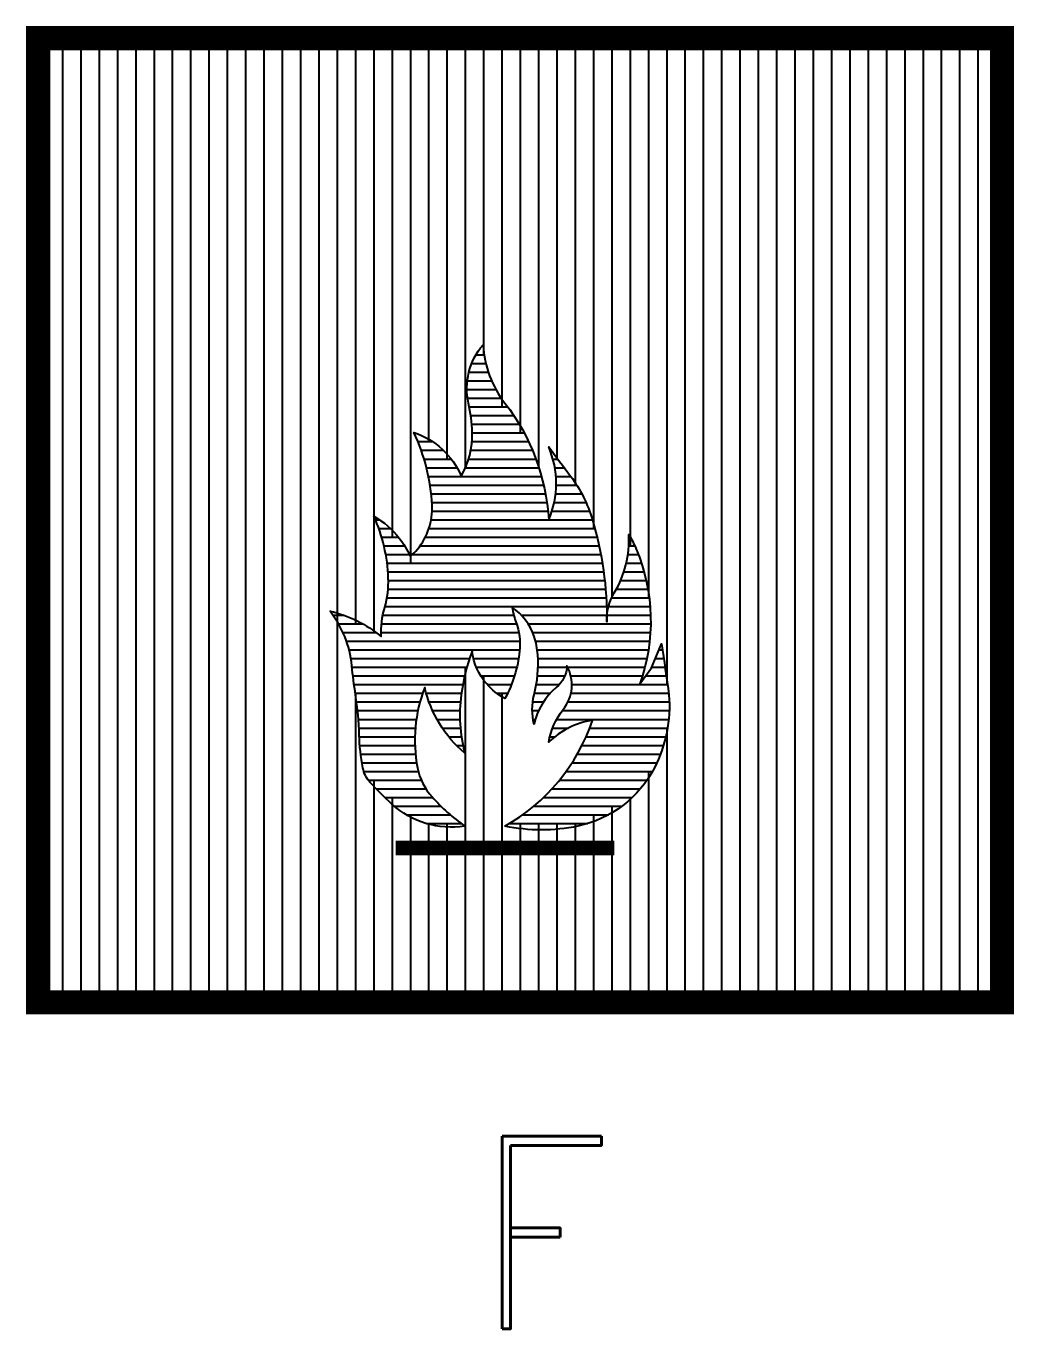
# Model space of a CAD drawing. Header units: millimetres. Extents: x -3 to 2253, y -3 to 1300.
# Drawn here: x 899.87 to 910.12, y 796.61 to 810.13 of the extents above; entities that cross this region are included whole.
import ezdxf

# ---------------------------------------------------------------- set-up
doc = ezdxf.new("R2010")
doc.units = ezdxf.units.MM
for name, color, linetype in [('GEEL', 2, 'Continuous'), ('TXT', 7, 'Continuous'), ('VEILIG', 7, 'Continuous')]:
    doc.layers.add(name, color=color, linetype=linetype)
doc.styles.add('ROMAND', font='romand')

# ---------------------------------------------------------------- blocks, each defined once
blk = doc.blocks.new('*X546')
at = {"color": 0}
for p, q in [((49.762, 128.16), (49.774, 128.16)), ((49.656, 127.98), (49.802, 127.98)), ((49.699, 128.07), (49.784, 128.07)), ((49.626, 127.89), (49.828, 127.89)), ((49.605, 127.71), (49.908, 127.71)), ((49.61, 127.8), (49.863, 127.8)), ((49.613, 127.62), (49.963, 127.62)), ((49.63, 127.53), (50.029, 127.53)), ((49.645, 127.44), (50.092, 127.44)), ((49.655, 127.35), (50.149, 127.35)), ((49.058, 127.26), (49.073, 127.26)), ((49.097, 127.17), (49.25, 127.17)), ((49.657, 127.17), (50.245, 127.17)), ((49.66, 127.26), (50.2, 127.26)), ((49.132, 127.08), (49.362, 127.08)), ((49.645, 127.08), (50.285, 127.08)), ((50.468, 127.08), (50.48, 127.08)), ((49.161, 126.99), (49.442, 126.99)), ((49.186, 126.9), (49.503, 126.9)), ((49.59, 126.9), (50.352, 126.9)), ((49.623, 126.99), (50.321, 126.99)), ((50.498, 126.99), (50.548, 126.99)), ((50.518, 126.9), (50.616, 126.9)), ((49.207, 126.81), (50.379, 126.81)), ((50.53, 126.81), (50.683, 126.81)), ((49.223, 126.72), (50.402, 126.72)), ((49.235, 126.63), (50.42, 126.63)), ((50.526, 126.63), (50.796, 126.63)), ((50.532, 126.72), (50.744, 126.72)), ((49.242, 126.54), (50.435, 126.54)), ((50.512, 126.54), (50.841, 126.54)), ((48.655, 126.36), (48.699, 126.36)), ((49.234, 126.36), (50.454, 126.36)), ((49.244, 126.45), (50.446, 126.45)), ((50.454, 126.36), (50.907, 126.36)), ((50.488, 126.45), (50.877, 126.45)), ((48.691, 126.27), (48.812, 126.27)), ((49.211, 126.27), (50.932, 126.27)), ((48.721, 126.18), (48.896, 126.18)), ((48.745, 126.09), (48.96, 126.09)), ((49.118, 126.09), (50.976, 126.09)), ((49.173, 126.18), (50.955, 126.18)), ((51.285, 126.09), (51.346, 126.09)), ((51.287, 126.18), (51.301, 126.18)), ((48.764, 126), (49.008, 126)), ((49.039, 126), (50.994, 126)), ((51.276, 126), (51.384, 126)), ((48.778, 125.91), (51.01, 125.91)), ((48.787, 125.82), (51.024, 125.82)), ((51.234, 125.82), (51.443, 125.82)), ((51.259, 125.91), (51.416, 125.91)), ((48.791, 125.73), (51.035, 125.73)), ((51.2, 125.73), (51.466, 125.73)), ((48.775, 125.55), (51.051, 125.55)), ((48.787, 125.64), (51.044, 125.64)), ((51.106, 125.55), (51.497, 125.55)), ((51.156, 125.64), (51.484, 125.64)), ((48.755, 125.46), (51.056, 125.46)), ((51.074, 125.46), (51.506, 125.46)), ((48.217, 125.37), (48.331, 125.37)), ((48.273, 125.28), (48.525, 125.28)), ((48.719, 125.28), (50.121, 125.28)), ((48.732, 125.37), (50.092, 125.37)), ((50.171, 125.37), (51.058, 125.37)), ((50.24, 125.28), (51.512, 125.28)), ((51.059, 125.37), (51.511, 125.37)), ((48.319, 125.19), (48.663, 125.19)), ((48.714, 125.19), (50.144, 125.19)), ((50.287, 125.19), (51.509, 125.19)), ((48.356, 125.1), (50.154, 125.1)), ((48.383, 125.01), (50.152, 125.01)), ((50.317, 125.1), (51.501, 125.1)), ((50.335, 125.01), (51.489, 125.01)), ((51.605, 125.01), (51.635, 125.01)), ((48.403, 124.92), (49.632, 124.92)), ((49.674, 124.92), (50.141, 124.92)), ((50.343, 124.92), (51.473, 124.92)), ((51.569, 124.92), (51.648, 124.92)), ((48.414, 124.83), (49.605, 124.83)), ((48.423, 124.74), (49.582, 124.74)), ((49.704, 124.83), (50.123, 124.83)), ((49.751, 124.74), (50.098, 124.74)), ((50.337, 124.74), (50.621, 124.74)), ((50.343, 124.83), (50.642, 124.83)), ((50.652, 124.83), (51.452, 124.83)), ((50.684, 124.74), (51.426, 124.74)), ((51.464, 124.74), (51.674, 124.74)), ((51.523, 124.83), (51.661, 124.83)), ((48.435, 124.65), (49.563, 124.65)), ((49.818, 124.65), (50.067, 124.65)), ((50.325, 124.65), (50.563, 124.65)), ((50.694, 124.65), (51.686, 124.65)), ((48.448, 124.56), (49.146, 124.56)), ((48.461, 124.47), (49.118, 124.47)), ((49.184, 124.56), (49.548, 124.56)), ((49.213, 124.47), (49.538, 124.47)), ((49.916, 124.56), (50.027, 124.56)), ((50.288, 124.47), (50.398, 124.47)), ((50.306, 124.56), (50.467, 124.56)), ((50.653, 124.47), (51.705, 124.47)), ((50.684, 124.56), (51.699, 124.56)), ((48.471, 124.38), (49.096, 124.38)), ((49.25, 124.38), (49.533, 124.38)), ((50.283, 124.38), (50.349, 124.38)), ((50.595, 124.38), (51.705, 124.38)), ((48.479, 124.29), (49.08, 124.29)), ((48.485, 124.2), (49.07, 124.2)), ((49.295, 124.29), (49.533, 124.29)), ((49.35, 124.2), (49.538, 124.2)), ((50.292, 124.29), (50.315, 124.29)), ((50.494, 124.2), (50.658, 124.2)), ((50.536, 124.29), (51.699, 124.29)), ((50.879, 124.2), (51.687, 124.2)), ((48.488, 124.11), (49.065, 124.11)), ((49.417, 124.11), (49.549, 124.11)), ((50.466, 124.11), (50.518, 124.11)), ((50.842, 124.11), (51.669, 124.11)), ((48.494, 124.02), (49.066, 124.02)), ((48.503, 123.93), (49.072, 123.93)), ((49.497, 124.02), (49.565, 124.02)), ((50.751, 123.93), (51.614, 123.93)), ((50.799, 124.02), (51.644, 124.02)), ((48.516, 123.84), (49.083, 123.84)), ((50.696, 123.84), (51.575, 123.84)), ((48.536, 123.75), (49.101, 123.75)), ((48.582, 123.66), (49.132, 123.66)), ((50.566, 123.66), (51.473, 123.66)), ((50.635, 123.75), (51.529, 123.75)), ((48.663, 123.57), (49.18, 123.57)), ((50.488, 123.57), (51.404, 123.57)), ((48.753, 123.48), (49.249, 123.48)), ((48.851, 123.39), (49.336, 123.39)), ((50.299, 123.39), (51.213, 123.39)), ((50.4, 123.48), (51.319, 123.48)), ((48.978, 123.3), (49.434, 123.3)), ((50.183, 123.3), (51.073, 123.3)), ((49.187, 123.21), (49.547, 123.21)), ((50.046, 123.21), (50.859, 123.21))]:
    blk.add_line(p, q, dxfattribs=at)
blk = doc.blocks.new('*X547')
at = {"color": 0}
for p, q in [((-4.94, -5), (-4.94, 5.001)), ((-4.75, -5), (-4.75, 5.001)), ((-4.56, -5), (-4.56, 5.001)), ((-4.37, -5), (-4.37, 5.001)), ((-4.18, -5), (-4.18, 5.001)), ((-3.99, -5), (-3.99, 5.001)), ((-3.8, -5), (-3.8, 5.001)), ((-3.61, -5), (-3.61, 5.001)), ((-3.42, -5), (-3.42, 5.001)), ((-3.23, -5), (-3.23, 5.001)), ((-3.04, -5), (-3.04, 5.001)), ((-2.85, -5), (-2.85, 5.001)), ((-2.66, -5), (-2.66, 5.001)), ((-2.47, -5), (-2.47, 5.001)), ((-2.28, -5), (-2.28, 5.001)), ((-2.09, -5), (-2.09, 5.001)), ((-1.9, -5), (-1.9, 5.001)), ((-1.71, -1.076), (-1.71, 5.001)), ((-1.52, -1.166), (-1.52, 5.001)), ((-1.33, -0.175), (-1.33, 5.001)), ((-1.14, -0.445), (-1.14, 5.001)), ((-0.95, 0.815), (-0.95, 5.001)), ((-0.76, 0.635), (-0.76, 5.001)), ((-0.57, 0.545), (-0.57, 5.001)), ((-0.38, 1.715), (-0.38, 5.001)), ((-0.19, 1.175), (-0.19, 5.001)), ((0, 0.905), (0, 5.001)), ((0.19, 0.545), (0.19, 5.001)), ((0.38, 0.635), (0.38, 5.001)), ((0.57, 0.365), (0.57, 5.001)), ((0.76, -0.085), (0.76, 5.001)), ((0.95, -0.806), (0.95, 5.001)), ((1.14, -0.265), (1.14, 5.001)), ((1.33, -0.806), (1.33, 5.001)), ((1.52, -1.706), (1.52, 5.001)), ((1.71, -5), (1.71, 5.001)), ((1.9, -5), (1.9, 5.001)), ((2.09, -5), (2.09, 5.001)), ((2.28, -5), (2.28, 5.001)), ((2.47, -5), (2.47, 5.001)), ((2.66, -5), (2.66, 5.001)), ((2.85, -5), (2.85, 5.001)), ((3.04, -5), (3.04, 5.001)), ((3.23, -5), (3.23, 5.001)), ((3.42, -5), (3.42, 5.001)), ((3.61, -5), (3.61, 5.001)), ((3.8, -5), (3.8, 5.001)), ((3.99, -5), (3.99, 5.001)), ((4.18, -5), (4.18, 5.001)), ((4.37, -5), (4.37, 5.001)), ((4.56, -5), (4.56, 5.001)), ((4.75, -5), (4.75, 5.001)), ((4.94, -5), (4.94, 5.001)), ((-0.57, -5), (-0.57, -1.526)), ((-0.38, -5), (-0.38, -1.616)), ((-1.71, -5), (-1.71, -1.796)), ((-0.19, -5), (-0.19, -1.796)), ((1.52, -5), (1.52, -2.156)), ((-1.52, -5), (-1.52, -2.696)), ((1.33, -5), (1.33, -2.606)), ((-1.33, -5), (-1.33, -2.876)), ((0.95, -5), (0.95, -2.966)), ((1.14, -5), (1.14, -2.876)), ((-1.14, -5), (-1.14, -3.056)), ((0.76, -5), (0.76, -3.056)), ((-0.95, -5), (-0.95, -3.146)), ((-0.76, -5), (-0.76, -3.146)), ((0, -5), (0, -3.146)), ((0.19, -5), (0.19, -3.146)), ((0.38, -5), (0.38, -3.146)), ((0.57, -5), (0.57, -3.146))]:
    blk.add_line(p, q, dxfattribs=at)
blk = doc.blocks.new('A701')
at = {"layer": 'VEILIG', "const_width": 0.25}
blk.add_lwpolyline([(-5.006, -5), (4.995, -5), (4.995, 5.001), (-5.006, 5.001)], close=True, dxfattribs=at)
at = {"layer": 'VEILIG'}
blk.add_lwpolyline([(-0.162, -3.173, 0.185678), (0.746, -2.076, 0.158108), (0.292, -2.303, -0.127138), (0.443, -1.963, 0.302776), (0.481, -1.509, -0.232708), (0.368, -1.736, 0.162278), (0.141, -2.114, -0.12787), (0.141, -1.811, 0.082034), (0.179, -1.395, 0.062258), (0.141, -1.206, 0.162278), (-0.086, -0.904, 0.052465), (-0.048, -1.055, -0.113209), (-0.01, -1.357, -0.09902), (-0.162, -1.849, -0.091449), (-0.351, -1.698, -0.148804), (-0.502, -1.357, 0.055056), (-0.615, -1.811, 0.09902), (-0.578, -2.416, -0.162278), (-0.994, -1.736, 0.143196), (-1.069, -2.568, 0.135749), (-0.918, -2.87, 0.055385), (-0.578, -3.173, -0.224827), (-1.334, -2.946, -0.025826), (-1.561, -2.719, -0.135882), (-1.636, -2.568, -0.041464), (-1.674, -2.227, 0.031452), (-1.712, -1.811, -0.014595), (-1.75, -1.509, 0.075047), (-1.825, -1.206, 0.062258), (-1.977, -0.942, -0.115121), (-1.447, -1.206, -0.07919), (-1.409, -0.904, 0.07919), (-1.372, -0.601, 0.09902), (-1.523, 0.042, -0.09902), (-1.258, -0.185, -0.062258), (-1.145, -0.374, 0.047192), (-1.069, -0.299, 0.186795), (-0.918, 0.155, 0.09902), (-1.107, 0.911, -0.21296), (-0.615, 0.458, 0.138383), (-0.502, 0.911, 0.047192), (-0.54, 1.214, -0.236068), (-0.389, 1.819, 0.150368), (-0.162, 1.214, -0.150368), (0.292, 0.004, 0.207987), (0.292, 0.76, -0.001706), (0.519, 0.458, -0.08845), (0.746, 0.004, -0.072783), (0.897, -1.055, -0.150368), (0.973, -0.752, 0.150368), (1.124, -0.147, -0.032291), (1.2, -0.299, -0.18821), (1.237, -1.698), (1.358, -1.531), (1.464, -1.282, -0.000763), (1.54, -1.811, -0.140281), (1.389, -2.568, -0.2255), (0.595, -3.173, -0.104122)], format="xyb", close=True, dxfattribs=at)
at = {"layer": 'VEILIG', "const_width": 0.151}
blk.add_lwpolyline([(-1.296, -3.399), (0.973, -3.399)], dxfattribs=at)
at = {"layer": 'GEEL'}
blk.add_blockref('*X547', (0, 0), dxfattribs=at)
at = {"layer": 'VEILIG', "xscale": 1.00016664, "yscale": 1.00016664, "zscale": 1.00016664}
blk.add_blockref('*X546', (-50.17, -126.376), dxfattribs=at)
at = {"layer": 'TXT', "style": 'ROMAND'}
blk.add_text('F', height=2, dxfattribs=at).set_placement((-0.533, -8.389))

msp = doc.modelspace()

# ---------------------------------------------------------------- block references
msp.add_blockref('A701', (905, 805))

doc.saveas('drawing.dxf')
